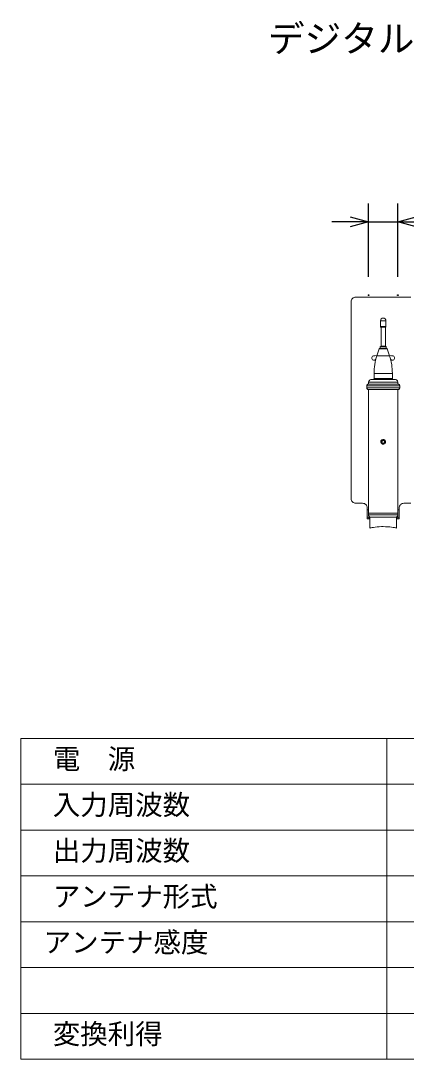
# Model space of a CAD drawing. Units: millimetres, scale not verified. Extents: x -62 to 63, y -57 to 57.
# Drawn here: x -62.5 to -20.4, y -56.5 to 56.8 of the extents above; entities that cross this region are included whole.
import ezdxf
from ezdxf.enums import TextEntityAlignment as Align

# ---------------------------------------------------------------- set-up
doc = ezdxf.new("R2010")
doc.units = ezdxf.units.MM
doc.header["$LTSCALE"] = 0.125
doc.header["$PDMODE"] = 32
doc.header["$PDSIZE"] = 0.0625
for name, color, linetype, lineweight in [('0-0_0', 7, 'Continuous', 25), ('0-2_WAKU', 1, 'Continuous', 18), ('0-4_GAIKEI', 7, 'Continuous', 18), ('0-6_SUNPO', 7, 'Continuous', 25)]:
    doc.layers.add(name, color=color, linetype=linetype, lineweight=lineweight)
doc.layers.add('0-1_DEFPOINTS', color=7, linetype='Continuous')
doc.layers.add('0-3_MOJI1', color=7, linetype='Continuous')
doc.styles.add('ＭＳ ゴシック', font='')
doc.styles.get('ＭＳ ゴシック').set_extended_font_data('MS Gothic')

# ---------------------------------------------------------------- blocks, each defined once
blk = doc.blocks.new('_OPEN30')
at = {"layer": '0-0_0'}
blk.add_line((0, 0), (-1, 0), dxfattribs=at)
blk.add_lwpolyline([(-1, 0.26795), (0, 0), (-1, -0.26795)], dxfattribs=at)
blk = doc.blocks.new('D5')
at = {"layer": '0-1_DEFPOINTS'}
for p in [(-23.614, 34.4392), (-26.814, 26.4392), (-23.614, 26.4392)]:
    blk.add_point(p, dxfattribs=at)
at = {"layer": '0-6_SUNPO'}
for p, q in [((-26.814, 28.4392), (-26.814, 36.4392)), ((-23.614, 28.4392), (-23.614, 36.4392)), ((-28.814, 34.4392), (-30.814, 34.4392)), ((-26.814, 34.4392), (-23.614, 34.4392)), ((-21.614, 34.4392), (-14.4474, 34.4392))]:
    blk.add_line(p, q, dxfattribs=at)
at = {"layer": '0-6_SUNPO', "xscale": 2, "yscale": 2}
blk.add_blockref('_OPEN30', (-26.814, 34.4392), dxfattribs=at)
at = {"layer": '0-6_SUNPO', "xscale": 2, "yscale": 2, "rotation": 180}
blk.add_blockref('_OPEN30', (-23.614, 34.4392), dxfattribs=at)
at = {"layer": '0-6_SUNPO', "style": 'ＭＳ ゴシック'}
blk.add_text('32', height=1.833, dxfattribs=at).set_placement((-18.2807, 34.9392), align=Align.BOTTOM_LEFT)

msp = doc.modelspace()

# ---------------------------------------------------------------- linework, layer by layer
at = {"layer": '0-2_WAKU', "color": 4}
for p, q in [((62.5135, -21.5051), (-62.4865, -21.5051)), ((-62.4865, -21.5051), (-62.4865, -56.5051)), ((-22.4865, -56.5051), (-22.4865, -21.5051)), ((-62.4865, -56.5051), (62.5135, -56.5051))]:
    msp.add_line(p, q, dxfattribs=at)
at = {"layer": '0-2_WAKU'}
for p, q in [((-62.4865, -26.5051), (62.5135, -26.5051)), ((-62.4865, -31.5051), (62.5135, -31.5051)), ((-62.4865, -36.5051), (62.5135, -36.5051)), ((-62.4865, -41.5051), (62.5135, -41.5051)), ((-62.4865, -46.5051), (62.5135, -46.5051)), ((-62.4865, -51.5051), (62.5135, -51.5051))]:
    msp.add_line(p, q, dxfattribs=at)
at = {"layer": '0-4_GAIKEI'}
for p, q in [((-26.3987, 26.1495), (-26.3987, 4.6443)), ((-25.8978, 26.6434), (-19.9006, 26.6434)), ((-23.2026, 24.047), (-23.2026, 23.4402)), ((-22.6029, 23.4402), (-22.6029, 24.047)), ((-23.1391, 23.3484), (-23.1391, 21.2953)), ((-22.6593, 21.2953), (-22.6593, 23.3484)), ((-23.1391, 21.2953), (-23.2167, 21.1965)), ((-23.2167, 21.1965), (-23.2167, 21.0484)), ((-22.5817, 21.1965), (-22.6593, 21.2953)), ((-22.5817, 21.0484), (-22.5817, 21.1965)), ((-22.2078, 20.237), (-22.4547, 20.9778)), ((-23.8093, 20.2299), (-23.5836, 20.2581)), ((-23.7247, 19.8137), (-23.7106, 19.8137)), ((-22.2148, 20.2581), (-21.9961, 20.2299)), ((-22.0878, 19.8137), (-22.0737, 19.8137)), ((-23.9011, 18.3038), (-23.9011, 17.7464)), ((-21.8973, 17.7464), (-21.8973, 18.3038)), ((-24.5008, 17.3442), (-24.5008, 17.1467)), ((-21.2976, 17.1467), (-21.2976, 17.3442)), ((-24.6984, 16.9491), (-24.6984, 16.7445)), ((-24.5008, 16.5469), (-24.5008, 3.0497)), ((-21.2976, 3.0497), (-21.2976, 16.5469)), ((-21.1001, 16.7445), (-21.1001, 16.9491)), ((-24.649, 3.6494), (-24.649, 3.4449)), ((-24.649, 3.4449), (-24.5008, 3.4449)), ((-21.2976, 3.4449), (-21.1495, 3.4449)), ((-21.1495, 3.6494), (-21.1495, 3.4449)), ((-20.6485, 4.1504), (-19.9006, 4.1504)), ((-24.649, 2.6476), (-24.649, 2.45)), ((-24.5079, 3.0497), (-24.5079, 2.9016)), ((-24.4867, 2.45), (-24.4867, 2.6476)), ((-24.3667, 2.6476), (-24.3667, 1.4482)), ((-21.4317, 1.4482), (-21.4317, 2.6476)), ((-21.3117, 2.6476), (-21.3117, 2.45)), ((-21.2906, 2.9016), (-21.2906, 3.0497)), ((-21.1495, 2.6476), (-21.1495, 2.45))]:
    msp.add_line(p, q, dxfattribs=at)
for points in [[(-26.3987, 26.1495), (-26.3917, 26.2412), (-26.3634, 26.34), (-26.314, 26.4247), (-26.2506, 26.5023), (-26.18, 26.5658), (-26.0883, 26.6081), (-25.9965, 26.6363), (-25.8978, 26.6434)], [(-23.2026, 24.047), (-23.1743, 24.1598), (-23.1109, 24.2586), (-23.0121, 24.3221), (-22.8992, 24.3503)], [(-22.8992, 24.3503), (-22.7863, 24.3221), (-22.6875, 24.2586), (-22.624, 24.1598), (-22.6029, 24.047)], [(-23.2026, 23.4402), (-23.2026, 23.4261), (-23.1956, 23.412), (-23.1885, 23.3978), (-23.1814, 23.3837), (-23.1743, 23.3696), (-23.1673, 23.3626), (-23.1532, 23.3555), (-23.1391, 23.3484)], [(-22.6593, 23.3484), (-22.6452, 23.3555), (-22.6381, 23.3626), (-22.624, 23.3696), (-22.617, 23.3837), (-22.6099, 23.3978), (-22.6029, 23.412), (-22.6029, 23.4261), (-22.6029, 23.4402)], [(-23.252, 21.0484), (-23.2661, 21.0484), (-23.2802, 21.0413), (-23.3014, 21.0343), (-23.3084, 21.0272), (-23.3225, 21.0201), (-23.3367, 21.006), (-23.3437, 20.9919), (-23.3507, 20.9778), (-23.5906, 20.237)], [(-23.252, 21.0484), (-23.2308, 21.0484), (-23.1956, 21.0484), (-23.1462, 21.0484), (-23.0967, 21.0484), (-23.0332, 21.0484), (-22.8992, 21.0484), (-22.7722, 21.0484), (-22.7087, 21.0484), (-22.6523, 21.0484), (-22.6029, 21.0484), (-22.5746, 21.0484), (-22.5464, 21.0484)], [(-22.4547, 20.9778), (-22.4618, 20.9919), (-22.4688, 21.006), (-22.4759, 21.0201), (-22.49, 21.0272), (-22.5041, 21.0343), (-22.5182, 21.0413), (-22.5323, 21.0484), (-22.5464, 21.0484)], [(-23.7247, 19.8137), (-23.8023, 19.7643), (-23.887, 19.7431), (-23.9787, 19.7572), (-24.0563, 19.7995), (-24.1128, 19.863), (-24.148, 19.9477), (-24.148, 20.0394), (-24.1198, 20.117), (-24.0563, 20.1876), (-23.9787, 20.2299), (-23.894, 20.244), (-23.8093, 20.2299)], [(-23.5906, 20.237), (-23.6612, 20.0041), (-23.7247, 19.7643), (-23.7811, 19.5244), (-23.8235, 19.2845), (-23.8587, 19.0376), (-23.8799, 18.7976), (-23.894, 18.5507), (-23.9011, 18.3038)], [(-21.8973, 18.3038), (-21.9043, 18.5507), (-21.9185, 18.7976), (-21.9467, 19.0376), (-21.9749, 19.2845), (-22.0243, 19.5244), (-22.0737, 19.7643), (-22.1372, 20.0041), (-22.2078, 20.237)], [(-21.9961, 20.2299), (-21.9043, 20.244), (-21.8197, 20.2299), (-21.7421, 20.1876), (-21.6856, 20.117), (-21.6504, 20.0394), (-21.6574, 19.9477), (-21.6856, 19.863), (-21.7421, 19.7995), (-21.8268, 19.7572), (-21.9114, 19.7431), (-21.9961, 19.7643), (-22.0737, 19.8137)], [(-24.5008, 17.1467), (-24.5361, 17.1396), (-24.5784, 17.1326), (-24.6137, 17.1114), (-24.6419, 17.0902), (-24.6631, 17.0549), (-24.6842, 17.0267), (-24.6984, 16.9844), (-24.6984, 16.9491)], [(-24.1974, 17.6476), (-24.2609, 17.6405), (-24.3173, 17.6264), (-24.3667, 17.5982), (-24.409, 17.5559), (-24.4514, 17.5136), (-24.4796, 17.4642), (-24.4937, 17.4077), (-24.5008, 17.3442)], [(-24.1904, 17.6476), (-24.1762, 17.6476), (-24.0492, 17.6476), (-23.8517, 17.6476), (-23.5906, 17.6476), (-23.2661, 17.6476), (-22.8992, 17.6476), (-22.5323, 17.6476), (-22.2078, 17.6476), (-21.9537, 17.6476), (-21.7492, 17.6476), (-21.6292, 17.6476), (-21.6081, 17.6476)], [(-23.9011, 17.7464), (-23.9011, 17.7252), (-23.9081, 17.7111), (-23.9152, 17.6899), (-23.9293, 17.6758), (-23.9434, 17.6617), (-23.9646, 17.6547), (-23.9787, 17.6476), (-23.9998, 17.6476)], [(-21.7985, 17.6476), (-21.8197, 17.6476), (-21.8409, 17.6547), (-21.855, 17.6617), (-21.8691, 17.6758), (-21.8832, 17.6899), (-21.8903, 17.7111), (-21.8973, 17.7252), (-21.8973, 17.7464)], [(-21.2976, 17.3442), (-21.3046, 17.4077), (-21.3258, 17.4642), (-21.354, 17.5136), (-21.3893, 17.5559), (-21.4317, 17.5982), (-21.4881, 17.6264), (-21.5445, 17.6405), (-21.601, 17.6476)], [(-21.1001, 16.9491), (-21.1071, 16.9844), (-21.1142, 17.0267), (-21.1353, 17.0549), (-21.1565, 17.0902), (-21.1918, 17.1114), (-21.227, 17.1326), (-21.2623, 17.1396), (-21.2976, 17.1467)], [(-24.6984, 16.7445), (-24.6984, 16.7092), (-24.6842, 16.674), (-24.6631, 16.6387), (-24.6419, 16.6034), (-24.6137, 16.5822), (-24.5784, 16.5611), (-24.5361, 16.554), (-24.5008, 16.5469)], [(-21.2976, 16.5469), (-21.2623, 16.554), (-21.227, 16.5611), (-21.1918, 16.5822), (-21.1565, 16.6034), (-21.1353, 16.6387), (-21.1142, 16.6669), (-21.1071, 16.7092), (-21.1001, 16.7445)], [(-25.8978, 4.1504), (-25.9965, 4.1574), (-26.0883, 4.1857), (-26.18, 4.228), (-26.2506, 4.2915), (-26.314, 4.3691), (-26.3634, 4.4538), (-26.3917, 4.5526), (-26.3987, 4.6443)], [(-25.8978, 4.1504), (-25.1499, 4.1504), (-25.0511, 4.1363), (-24.9594, 4.108), (-24.8748, 4.0657), (-24.7971, 4.0022), (-24.7336, 3.9246), (-24.6913, 3.8399), (-24.6631, 3.7412), (-24.649, 3.6494)], [(-24.649, 3.4449), (-24.649, 3.2896), (-24.649, 3.1415), (-24.649, 3.0004), (-24.649, 2.8804), (-24.649, 2.7816), (-24.649, 2.7111), (-24.649, 2.6617), (-24.649, 2.6476)], [(-21.1495, 3.6494), (-21.1424, 3.7412), (-21.1142, 3.8399), (-21.0648, 3.9246), (-21.0012, 4.0022), (-20.9307, 4.0657), (-20.839, 4.108), (-20.7473, 4.1363), (-20.6485, 4.1504)], [(-21.1495, 3.4449), (-21.1495, 3.2896), (-21.1495, 3.1415), (-21.1495, 3.0004), (-21.1495, 2.8804), (-21.1495, 2.7816), (-21.1495, 2.7111), (-21.1495, 2.6617), (-21.1495, 2.6476)], [(-24.649, 2.6476), (-24.6348, 2.6476), (-24.6207, 2.6476), (-24.6067, 2.6476), (-24.5784, 2.6476), (-24.5502, 2.6476), (-24.522, 2.6476), (-24.4867, 2.6476)], [(-24.649, 2.45), (-24.6348, 2.45), (-24.6207, 2.45), (-24.6067, 2.45), (-24.5784, 2.45), (-24.5502, 2.45), (-24.522, 2.45), (-24.4867, 2.45)], [(-24.5079, 2.9016), (-24.5079, 2.8663), (-24.5008, 2.824), (-24.4867, 2.7887), (-24.4726, 2.7534), (-24.4514, 2.7252), (-24.4303, 2.6969), (-24.402, 2.6688), (-24.3667, 2.6476)], [(-24.4867, 2.6476), (-24.4584, 2.6476), (-24.4373, 2.6476), (-24.4161, 2.6476), (-24.395, 2.6476), (-24.3809, 2.6476), (-24.3667, 2.6476)], [(-24.4867, 2.45), (-24.4584, 2.45), (-24.4373, 2.45), (-24.4161, 2.45), (-24.395, 2.45), (-24.3809, 2.45), (-24.3667, 2.45)], [(-24.3667, 2.6476), (-24.3315, 2.6476), (-24.275, 2.6476), (-24.1833, 2.6476), (-24.0704, 2.6476), (-23.9293, 2.6476), (-23.7741, 2.6476), (-23.5977, 2.6476), (-23.4072, 2.6476), (-23.2096, 2.6476), (-23.005, 2.6476), (-22.7934, 2.6476), (-22.5887, 2.6476), (-22.3912, 2.6476), (-22.2007, 2.6476), (-22.0243, 2.6476), (-21.8691, 2.6476), (-21.728, 2.6476), (-21.6151, 2.6476), (-21.5304, 2.6476), (-21.467, 2.6476), (-21.4387, 2.6476), (-21.4317, 2.6476)], [(-21.4317, 2.6476), (-21.3964, 2.6688), (-21.3752, 2.6969), (-21.347, 2.7252), (-21.3258, 2.7534), (-21.3117, 2.7887), (-21.2976, 2.824), (-21.2906, 2.8663), (-21.2906, 2.9016)], [(-21.4317, 2.6476), (-21.4246, 2.6476), (-21.4034, 2.6476), (-21.3823, 2.6476), (-21.3611, 2.6476), (-21.3399, 2.6476), (-21.3117, 2.6476)], [(-21.4317, 2.45), (-21.4246, 2.45), (-21.4034, 2.45), (-21.3823, 2.45), (-21.3611, 2.45), (-21.3399, 2.45), (-21.3117, 2.45)], [(-21.1495, 2.6476), (-21.1565, 2.6476), (-21.1635, 2.6476), (-21.1776, 2.6476), (-21.1988, 2.6476), (-21.22, 2.6476), (-21.2482, 2.6476), (-21.2835, 2.6476), (-21.3117, 2.6476)], [(-21.3117, 2.45), (-21.2835, 2.45), (-21.2482, 2.45), (-21.22, 2.45), (-21.1988, 2.45), (-21.1776, 2.45), (-21.1635, 2.45), (-21.1565, 2.45), (-21.1495, 2.45)], [(-24.3667, 1.4482), (-24.3597, 1.4482), (-24.3173, 1.4552), (-24.2327, 1.4763), (-24.1128, 1.4975), (-23.9575, 1.5187), (-23.767, 1.5469), (-23.5554, 1.568), (-23.3296, 1.5822), (-23.0826, 1.5963), (-22.8992, 1.5963), (-22.6593, 1.5893), (-22.4194, 1.5822), (-22.1937, 1.561), (-21.989, 1.5399), (-21.8126, 1.5116), (-21.6645, 1.4905), (-21.5445, 1.4693), (-21.467, 1.4552), (-21.4317, 1.4482)]]:
    msp.add_lwpolyline(points, dxfattribs=at)
at = {"layer": '0-4_GAIKEI', "color": 1}
for points in [[(-22.6029, 24.047), (-22.617, 24.047), (-22.6593, 24.047), (-22.7228, 24.047), (-22.8075, 24.047), (-22.8992, 24.047), (-22.9909, 24.047), (-23.0756, 24.047), (-23.1462, 24.047), (-23.1885, 24.047), (-23.2026, 24.047)], [(-22.6029, 23.4402), (-22.617, 23.4402), (-22.6593, 23.4402), (-22.7228, 23.4402), (-22.8075, 23.4402), (-22.8992, 23.4402), (-22.9909, 23.4402), (-23.0756, 23.4402), (-23.1462, 23.4402), (-23.1885, 23.4402), (-23.2026, 23.4402)], [(-22.6593, 23.3484), (-22.6734, 23.3484), (-22.7157, 23.3484), (-22.7793, 23.3484), (-22.8568, 23.3484), (-22.9415, 23.3484), (-23.0192, 23.3484), (-23.0826, 23.3484), (-23.125, 23.3484), (-23.1391, 23.3484)], [(-23.3507, 20.9778), (-23.3367, 20.9778), (-23.2943, 20.9778), (-23.2237, 20.9778), (-23.132, 20.9778), (-23.0262, 20.9778), (-22.9133, 20.9778), (-22.7934, 20.9778), (-22.6875, 20.9778), (-22.5958, 20.9778), (-22.5182, 20.9778), (-22.4688, 20.9778), (-22.4547, 20.9778)], [(-23.2167, 21.1965), (-23.2026, 21.1965), (-23.1603, 21.1965), (-23.0897, 21.1965), (-22.9979, 21.1965), (-22.8992, 21.1965), (-22.8004, 21.1965), (-22.7087, 21.1965), (-22.6381, 21.1965), (-22.5958, 21.1965), (-22.5817, 21.1965)], [(-23.1391, 21.2953), (-23.125, 21.2953), (-23.0826, 21.2953), (-23.0192, 21.2953), (-22.9415, 21.2953), (-22.8568, 21.2953), (-22.7793, 21.2953), (-22.7157, 21.2953), (-22.6734, 21.2953), (-22.6593, 21.2953)], [(-23.5906, 20.237), (-23.5765, 20.237), (-23.5271, 20.237), (-23.4566, 20.237), (-23.3648, 20.237), (-23.2449, 20.237), (-23.1109, 20.237), (-22.9698, 20.237), (-22.8287, 20.237), (-22.6875, 20.237), (-22.5535, 20.237), (-22.4406, 20.237), (-22.3418, 20.237), (-22.2712, 20.237), (-22.2218, 20.237), (-22.2078, 20.237)], [(-23.9011, 18.3038), (-23.894, 18.3038), (-23.8587, 18.3038), (-23.7953, 18.3038), (-23.7035, 18.3038), (-23.5906, 18.3038), (-23.4566, 18.3038), (-23.3154, 18.3038), (-23.1532, 18.3038), (-22.9839, 18.3038), (-22.8145, 18.3038), (-22.6452, 18.3038), (-22.49, 18.3038), (-22.3418, 18.3038), (-22.2078, 18.3038), (-22.0949, 18.3038), (-22.0102, 18.3038), (-21.9467, 18.3038), (-21.9114, 18.3038), (-21.8973, 18.3038)], [(-21.2976, 17.3442), (-21.3117, 17.3442), (-21.347, 17.3442), (-21.4105, 17.3442), (-21.4951, 17.3442), (-21.6151, 17.3442), (-21.7492, 17.3442), (-21.9114, 17.3442), (-22.0878, 17.3442), (-22.2783, 17.3442), (-22.4759, 17.3442), (-22.6875, 17.3442), (-22.8992, 17.3442), (-23.1109, 17.3442), (-23.3225, 17.3442), (-23.5271, 17.3442), (-23.7176, 17.3442), (-23.894, 17.3442), (-24.0492, 17.3442), (-24.1904, 17.3442), (-24.3032, 17.3442), (-24.395, 17.3442), (-24.4584, 17.3442), (-24.4937, 17.3442), (-24.5008, 17.3442)], [(-21.2976, 17.1467), (-21.3117, 17.1467), (-21.347, 17.1467), (-21.4105, 17.1467), (-21.4951, 17.1467), (-21.6151, 17.1467), (-21.7492, 17.1467), (-21.9114, 17.1467), (-22.0878, 17.1467), (-22.2783, 17.1467), (-22.4759, 17.1467), (-22.6875, 17.1467), (-22.8992, 17.1467), (-23.1109, 17.1467), (-23.3225, 17.1467), (-23.5271, 17.1467), (-23.7176, 17.1467), (-23.894, 17.1467), (-24.0492, 17.1467), (-24.1904, 17.1467), (-24.3032, 17.1467), (-24.395, 17.1467), (-24.4584, 17.1467), (-24.4937, 17.1467), (-24.5008, 17.1467)], [(-23.9011, 17.7464), (-23.894, 17.7464), (-23.8587, 17.7464), (-23.7953, 17.7464), (-23.7035, 17.7464), (-23.5906, 17.7464), (-23.4566, 17.7464), (-23.3154, 17.7464), (-23.1532, 17.7464), (-22.9839, 17.7464), (-22.8145, 17.7464), (-22.6452, 17.7464), (-22.49, 17.7464), (-22.3418, 17.7464), (-22.2078, 17.7464), (-22.0949, 17.7464), (-22.0102, 17.7464), (-21.9467, 17.7464), (-21.9114, 17.7464), (-21.8973, 17.7464)], [(-21.1001, 16.9491), (-21.1071, 16.9491), (-21.1495, 16.9491), (-21.2129, 16.9491), (-21.3117, 16.9491), (-21.4317, 16.9491), (-21.5728, 16.9491), (-21.7421, 16.9491), (-21.9256, 16.9491), (-22.1231, 16.9491), (-22.3348, 16.9491), (-22.5606, 16.9491), (-22.7863, 16.9491), (-23.0121, 16.9491), (-23.2449, 16.9491), (-23.4636, 16.9491), (-23.6753, 16.9491), (-23.8799, 16.9491), (-24.0634, 16.9491), (-24.2256, 16.9491), (-24.3738, 16.9491), (-24.4937, 16.9491), (-24.5854, 16.9491), (-24.649, 16.9491), (-24.6913, 16.9491), (-24.6984, 16.9491)], [(-21.1001, 16.7445), (-21.1142, 16.7445), (-21.1565, 16.7445), (-21.2341, 16.7445), (-21.3399, 16.7445), (-21.467, 16.7445), (-21.6221, 16.7445), (-21.7985, 16.7445), (-21.9961, 16.7445), (-22.2078, 16.7445), (-22.4335, 16.7445), (-22.6664, 16.7445), (-22.8992, 16.7445), (-23.1391, 16.7445), (-23.3648, 16.7445), (-23.5906, 16.7445), (-23.8023, 16.7445), (-23.9998, 16.7445), (-24.1762, 16.7445), (-24.3315, 16.7445), (-24.4655, 16.7445), (-24.5643, 16.7445), (-24.6419, 16.7445), (-24.6842, 16.7445), (-24.6984, 16.7445)], [(-24.5008, 16.5469), (-24.4867, 16.5469), (-24.4373, 16.5469), (-24.3667, 16.5469), (-24.2679, 16.5469), (-24.141, 16.5469), (-23.9928, 16.5469), (-23.8235, 16.5469), (-23.6329, 16.5469), (-23.4354, 16.5469), (-23.2237, 16.5469), (-23.0121, 16.5469), (-22.7934, 16.5469), (-22.5746, 16.5469), (-22.3629, 16.5469), (-22.1654, 16.5469), (-21.9749, 16.5469), (-21.8056, 16.5469), (-21.6574, 16.5469), (-21.5304, 16.5469), (-21.4317, 16.5469), (-21.3611, 16.5469), (-21.3117, 16.5469), (-21.2976, 16.5469)], [(-22.8992, 10.5991), (-22.9768, 10.6062), (-23.0615, 10.6485), (-23.125, 10.712), (-23.1603, 10.7896), (-23.1673, 10.8743), (-23.1462, 10.9519), (-23.0967, 11.0154), (-23.0332, 11.0648), (-22.9486, 11.093), (-22.8992, 11.1001)], [(-22.8992, 10.9943), (-22.9486, 10.9872), (-22.9909, 10.966), (-23.0262, 10.9307), (-23.0473, 10.8813), (-23.0473, 10.832), (-23.0403, 10.7826), (-23.0121, 10.7473), (-22.9698, 10.712), (-22.9204, 10.6979), (-22.8992, 10.6979)], [(-22.8992, 11.1001), (-22.8216, 11.086), (-22.7369, 11.0437), (-22.6734, 10.9801), (-22.6381, 10.9026), (-22.6381, 10.8179), (-22.6593, 10.7473), (-22.7017, 10.6838), (-22.7651, 10.6274), (-22.8498, 10.5991), (-22.8992, 10.5991)], [(-22.8992, 10.6979), (-22.8498, 10.7049), (-22.8075, 10.7262), (-22.7722, 10.7685), (-22.751, 10.8108), (-22.751, 10.8602), (-22.7651, 10.9096), (-22.7934, 10.9519), (-22.8287, 10.9801), (-22.8781, 10.9943), (-22.8992, 10.9943)], [(-21.2906, 3.0497), (-21.2976, 3.0497), (-21.3329, 3.0497), (-21.3964, 3.0497), (-21.4881, 3.0497), (-21.6081, 3.0497), (-21.7421, 3.0497), (-21.9043, 3.0497), (-22.0807, 3.0497), (-22.2712, 3.0497), (-22.4759, 3.0497), (-22.6875, 3.0497), (-22.8992, 3.0497), (-23.1109, 3.0497), (-23.3225, 3.0497), (-23.5271, 3.0497), (-23.7176, 3.0497), (-23.894, 3.0497), (-24.0563, 3.0497), (-24.1974, 3.0497), (-24.3103, 3.0497), (-24.402, 3.0497), (-24.4655, 3.0497), (-24.5008, 3.0497), (-24.5079, 3.0497)], [(-24.5079, 2.9016), (-24.5008, 2.9016), (-24.4655, 2.9016), (-24.402, 2.9016), (-24.3103, 2.9016), (-24.1974, 2.9016), (-24.0563, 2.9016), (-23.9011, 2.9016), (-23.7176, 2.9016), (-23.5271, 2.9016), (-23.3225, 2.9016), (-23.1179, 2.9016), (-22.8992, 2.9016), (-22.6875, 2.9016), (-22.4759, 2.9016), (-22.2712, 2.9016), (-22.0807, 2.9016), (-21.9043, 2.9016), (-21.7421, 2.9016), (-21.601, 2.9016), (-21.4881, 2.9016), (-21.3964, 2.9016), (-21.3329, 2.9016), (-21.2976, 2.9016), (-21.2906, 2.9016)]]:
    msp.add_lwpolyline(points, dxfattribs=at)

# ---------------------------------------------------------------- block references
at = {"layer": '0-6_SUNPO'}
msp.add_blockref('D5', (2.3132, 0.4055), dxfattribs=at)

# ---------------------------------------------------------------- texts
at = {"layer": '0-3_MOJI1', "style": 'ＭＳ ゴシック'}
for s, height, p in [('デジタルワイヤレスアンテナ', 2.933, (-35.4865, 52.4949)), ('電\u3000源', 2.199, (-58.9865, -25.5051)), ('入力周波数', 2.199, (-58.9865, -30.5051)), ('出力周波数', 2.199, (-58.9865, -35.5051)), ('アンテナ形式', 2.199, (-58.9865, -40.5051)), ('アンテナ感度', 2.199, (-59.9865, -45.5051)), ('変換利得', 2.199, (-58.9865, -55.5051))]:
    msp.add_text(s, height=height, dxfattribs=at).set_placement(p, align=Align.BOTTOM_LEFT)

doc.saveas('drawing.dxf')
